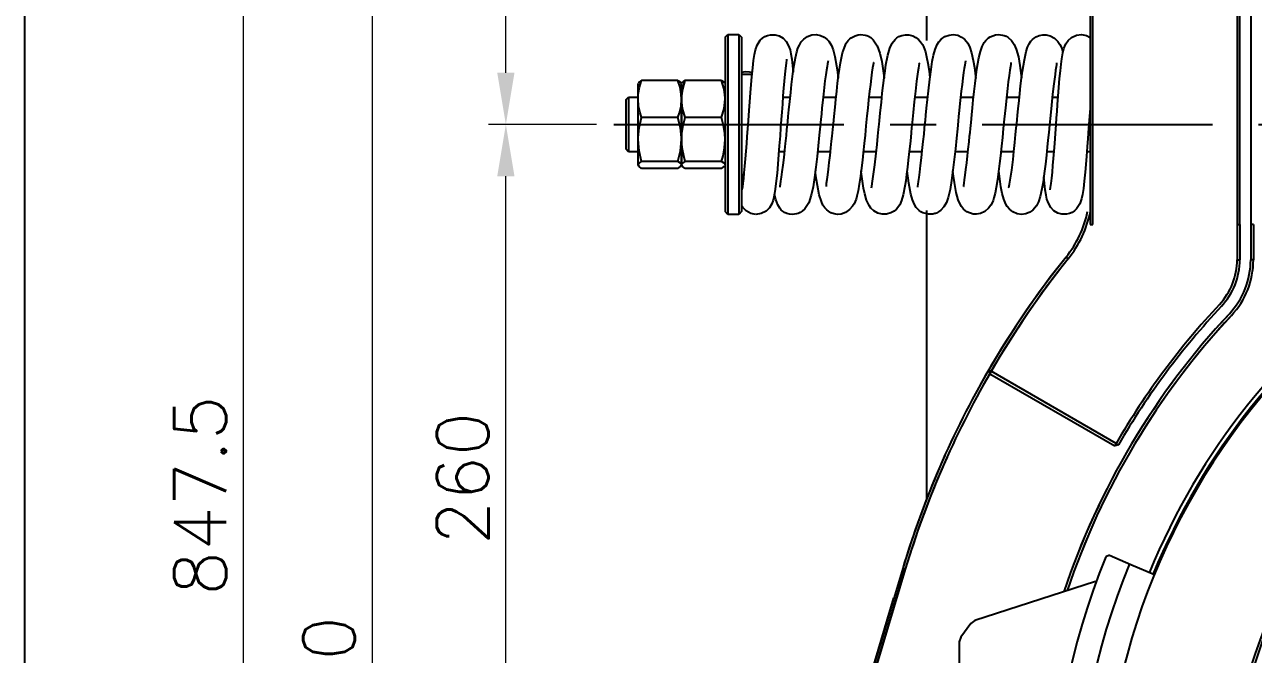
# Model space of a CAD drawing. Extents: x 4154 to 4364, y 2392 to 2546.
# Drawn here: x 4154.28 to 4189.86, y 2439.36 to 2457.59 of the extents above; entities that cross this region are included whole.
import ezdxf

# ---------------------------------------------------------------- set-up
doc = ezdxf.new("R2010")
doc.units = 0
doc.header["$LTSCALE"] = 1.5
doc.header["$MEASUREMENT"] = 0
doc.header["$PDSIZE"] = -1
doc.linetypes.add('CENTER', pattern=[10.16, 6.35, -1.27, 1.27, -1.27])
doc.linetypes.add('HIDDEN', pattern=[4.5, 3, -1.5])
doc.layers.get('0').update_dxf_attribs({"color": 2})
for name, color, linetype in [('1', 7, 'Continuous'), ('D', 2, 'Continuous'), ('SL', 7, 'Continuous')]:
    doc.layers.add(name, color=color, linetype=linetype)
doc.styles.add('KWHS', font='ROMANS', dxfattribs={"bigfont": 'GHS'})
doc.styles.get("Standard").update_dxf_attribs({"font": 'romans.shx', "width": 0.9})
doc.dimstyles.get("Standard").update_dxf_attribs({"dimtxt": 0.18, "dimasz": 0.18, "dimexe": 0.18, "dimexo": 0.0625, "dimgap": 0.09, "dimtad": 0, "dimtih": 1, "dimtoh": 1, "dimdec": 4, "dimzin": 0, "dimdsep": 46, "dimtxsty": 'Standard', "dimcen": 0.09, "dimadec": 0, "dimazin": 0, "dimtfac": 1, "dimtdec": 4, "dimtofl": 0, "dimtmove": 0, "dimatfit": 0, "dimfxl": 1, "dimtolj": 1, "dimtzin": 0, "dimarcsym": 0})

# ---------------------------------------------------------------- blocks, each defined once
blk = doc.blocks.new('*D61')
at = {"layer": '1', "color": 1, "linetype": 'Continuous', "lineweight": 0}
for p, q in [((4170.84, 2454.702), (4167.719, 2454.702)), ((4168.219, 2435.704), (4168.219, 2453.202)), ((4178.082, 2434.204), (4167.719, 2434.204))]:
    blk.add_line(p, q, dxfattribs=at)
at = {"layer": '1', "color": 1, "linetype": 'Continuous'}
for points in [[(4167.969, 2453.202), (4168.469, 2453.202), (4168.219, 2454.702)], [(4167.969, 2435.704), (4168.469, 2435.704), (4168.219, 2434.204)]]:
    blk.add_solid(points, dxfattribs=at)
at = {"layer": 'Defpoints', "color": 0, "linetype": 'Continuous'}
for p in [(4168.219, 2454.702), (4171.34, 2454.702), (4178.582, 2434.204)]:
    blk.add_point(p, dxfattribs=at)
at = {"layer": '1', "color": 1, "linetype": 'Continuous', "insert": (4166.969, 2444.453), "char_height": 1.5, "attachment_point": 5, "rotation": 90, "style": 'KWHS'}
blk.add_mtext('\\A1;260', dxfattribs=at)
blk = doc.blocks.new('*D62')
at = {"layer": '1', "color": 1, "linetype": 'Continuous', "lineweight": 0}
for p, q in [((4179.73, 2466.529), (4167.719, 2466.529)), ((4168.219, 2456.202), (4168.219, 2465.029)), ((4170.84, 2454.702), (4167.719, 2454.702))]:
    blk.add_line(p, q, dxfattribs=at)
at = {"layer": '1', "color": 1, "linetype": 'Continuous'}
for points in [[(4167.969, 2465.029), (4168.469, 2465.029), (4168.219, 2466.529)], [(4167.969, 2456.202), (4168.469, 2456.202), (4168.219, 2454.702)]]:
    blk.add_solid(points, dxfattribs=at)
at = {"layer": 'Defpoints', "color": 0, "linetype": 'Continuous'}
for p in [(4168.219, 2466.529), (4180.23, 2466.529), (4171.34, 2454.702)]:
    blk.add_point(p, dxfattribs=at)
at = {"layer": '1', "color": 1, "linetype": 'Continuous', "insert": (4166.969, 2460.616), "char_height": 1.5, "attachment_point": 5, "rotation": 90, "style": 'KWHS'}
blk.add_mtext('\\A1;150', dxfattribs=at)
blk = doc.blocks.new('*D63')
at = {"layer": '1', "color": 1, "linetype": 'Continuous', "lineweight": 0}
for p, q in [((4179.73, 2466.529), (4163.846, 2466.529)), ((4164.346, 2465.029), (4164.346, 2412.051)), ((4175.171, 2410.551), (4163.846, 2410.551))]:
    blk.add_line(p, q, dxfattribs=at)
at = {"layer": '1', "color": 1, "linetype": 'Continuous'}
for points in [[(4164.096, 2465.029), (4164.596, 2465.029), (4164.346, 2466.529)], [(4164.096, 2412.051), (4164.596, 2412.051), (4164.346, 2410.551)]]:
    blk.add_solid(points, dxfattribs=at)
at = {"layer": 'Defpoints', "color": 0, "linetype": 'Continuous'}
for p in [(4180.23, 2466.529), (4164.346, 2410.551), (4175.671, 2410.551)]:
    blk.add_point(p, dxfattribs=at)
at = {"layer": '1', "color": 1, "linetype": 'Continuous', "insert": (4163.096, 2438.54), "char_height": 1.5, "attachment_point": 5, "rotation": 90, "style": 'KWHS'}
blk.add_mtext('\\A1;710', dxfattribs=at)
blk = doc.blocks.new('*D64')
at = {"layer": '1', "color": 1, "linetype": 'Continuous', "lineweight": 0}
for p, q in [((4198.823, 2477.369), (4160.116, 2477.369)), ((4160.616, 2475.869), (4160.616, 2412.051)), ((4175.171, 2410.551), (4160.116, 2410.551))]:
    blk.add_line(p, q, dxfattribs=at)
at = {"layer": '1', "color": 1, "linetype": 'Continuous'}
for points in [[(4160.366, 2475.869), (4160.866, 2475.869), (4160.616, 2477.369)], [(4160.366, 2412.051), (4160.866, 2412.051), (4160.616, 2410.551)]]:
    blk.add_solid(points, dxfattribs=at)
at = {"layer": 'Defpoints', "color": 0, "linetype": 'Continuous'}
for p in [(4199.323, 2477.369), (4160.616, 2410.551), (4175.671, 2410.551)]:
    blk.add_point(p, dxfattribs=at)
at = {"layer": '1', "color": 1, "linetype": 'Continuous', "insert": (4159.366, 2443.96), "char_height": 1.5, "attachment_point": 5, "rotation": 90, "style": 'KWHS'}
blk.add_mtext('\\A1;847.5', dxfattribs=at)

msp = doc.modelspace()

# ---------------------------------------------------------------- linework, layer by layer
at = {"color": 7, "linetype": 'Continuous'}
for p, q in [((4185.1319, 2468.57848), (4185.1319, 2451.81106)), ((4185.21074, 2451.81106), (4185.21074, 2468.57848)), ((4189.38933, 2468.57848), (4189.38933, 2451.81106)), ((4189.38933, 2468.57848), (4189.38933, 2450.78641)), ((4189.46817, 2451.81106), (4189.46817, 2468.57848)), ((4189.78354, 2468.57848), (4189.78354, 2451.81106)), ((4189.78354, 2468.57848), (4189.78354, 2450.78641)), ((4180.40142, 2458.25026), (4180.40142, 2457.13399)), ((4174.56716, 2457.22532), (4174.646, 2457.30417)), ((4174.56716, 2457.22532), (4174.56716, 2452.17948)), ((4174.646, 2457.30417), (4174.646, 2452.10064)), ((4174.646, 2457.30417), (4174.96136, 2457.30417)), ((4174.96136, 2457.30417), (4174.96136, 2452.10064)), ((4174.96136, 2457.30417), (4175.04021, 2457.22532)), ((4175.04021, 2457.22532), (4175.04021, 2452.17948)), ((4175.49681, 2457.00173), (4175.58607, 2457.14032)), ((4175.58607, 2457.14032), (4175.64637, 2457.19921)), ((4175.64637, 2457.19921), (4175.71739, 2457.24691)), ((4175.71739, 2457.24691), (4175.79718, 2457.28098)), ((4175.79718, 2457.28098), (4175.88016, 2457.29976)), ((4175.88016, 2457.29976), (4176.01555, 2457.29893)), ((4176.01555, 2457.29893), (4176.13461, 2457.26539)), ((4176.13461, 2457.26539), (4176.24303, 2457.20124)), ((4176.24303, 2457.20124), (4176.33638, 2457.10454)), ((4176.33638, 2457.10454), (4176.40489, 2456.9835)), ((4176.71622, 2457.00238), (4176.77217, 2457.09457)), ((4176.77217, 2457.09457), (4176.84512, 2457.17483)), ((4176.84512, 2457.17483), (4176.95018, 2457.24784)), ((4176.95018, 2457.24784), (4177.07611, 2457.29329)), ((4177.07611, 2457.29329), (4177.19826, 2457.30376)), ((4177.19826, 2457.30376), (4177.32717, 2457.2813)), ((4177.32717, 2457.2813), (4177.43705, 2457.23142)), ((4177.43705, 2457.23142), (4177.51454, 2457.1735)), ((4177.51454, 2457.1735), (4177.57326, 2457.11101)), ((4177.57326, 2457.11101), (4177.6477, 2456.99091)), ((4178.01956, 2456.93539), (4178.07456, 2457.05296)), ((4178.07456, 2457.05296), (4178.13104, 2457.13321)), ((4178.13104, 2457.13321), (4178.1739, 2457.17695)), ((4178.1739, 2457.17695), (4178.21662, 2457.21108)), ((4178.21662, 2457.21108), (4178.33316, 2457.27295)), ((4178.33316, 2457.27295), (4178.41468, 2457.29562)), ((4178.41468, 2457.29562), (4178.49618, 2457.30405)), ((4178.49618, 2457.30405), (4178.61891, 2457.29106)), ((4178.61891, 2457.29106), (4178.66697, 2457.27717)), ((4178.66697, 2457.27717), (4178.72154, 2457.25431)), ((4178.72154, 2457.25431), (4178.78416, 2457.21648)), ((4178.78416, 2457.21648), (4178.85302, 2457.15636)), ((4178.85302, 2457.15636), (4178.97149, 2456.98156)), ((4179.33523, 2456.91419), (4179.40319, 2457.059)), ((4179.40319, 2457.059), (4179.48779, 2457.16464)), ((4179.48779, 2457.16464), (4179.5375, 2457.20647)), ((4179.5375, 2457.20647), (4179.59878, 2457.24516)), ((4179.59878, 2457.24516), (4179.68388, 2457.28105)), ((4179.68388, 2457.28105), (4179.7851, 2457.30179)), ((4179.7851, 2457.30179), (4179.88616, 2457.30094)), ((4179.88616, 2457.30094), (4180.00323, 2457.27)), ((4180.00323, 2457.27), (4180.08892, 2457.22309)), ((4180.08892, 2457.22309), (4180.16464, 2457.16163)), ((4180.16464, 2457.16163), (4180.22331, 2457.09778)), ((4180.22331, 2457.09778), (4180.2796, 2457.01732)), ((4180.70745, 2457.02124), (4180.75067, 2457.0905)), ((4180.75067, 2457.0905), (4180.82193, 2457.17057)), ((4180.82193, 2457.17057), (4180.92539, 2457.2445)), ((4180.92539, 2457.2445), (4181.05089, 2457.2918)), ((4181.05089, 2457.2918), (4181.17329, 2457.30397)), ((4181.17329, 2457.30397), (4181.30209, 2457.28332)), ((4181.30209, 2457.28332), (4181.41353, 2457.23443)), ((4181.41353, 2457.23443), (4181.49246, 2457.1767)), ((4181.49246, 2457.1767), (4181.59626, 2457.05188)), ((4181.59626, 2457.05188), (4181.65306, 2456.93492)), ((4182.01243, 2456.96384), (4182.06783, 2457.07244)), ((4182.06783, 2457.07244), (4182.11027, 2457.13055)), ((4182.11027, 2457.13055), (4182.15312, 2457.1749)), ((4182.15312, 2457.1749), (4182.19586, 2457.20947)), ((4182.19586, 2457.20947), (4182.24431, 2457.24037)), ((4182.24431, 2457.24037), (4182.3916, 2457.29473)), ((4182.3916, 2457.29473), (4182.47389, 2457.30396)), ((4182.47389, 2457.30396), (4182.54008, 2457.30133)), ((4182.54008, 2457.30133), (4182.59766, 2457.29169)), ((4182.59766, 2457.29169), (4182.64581, 2457.27808)), ((4182.64581, 2457.27808), (4182.69992, 2457.25584)), ((4182.69992, 2457.25584), (4182.76215, 2457.21897)), ((4182.76215, 2457.21897), (4182.85383, 2457.13514)), ((4182.85383, 2457.13514), (4182.93362, 2457.01906)), ((4183.37055, 2457.0347), (4183.42224, 2457.1129)), ((4183.42224, 2457.1129), (4183.46676, 2457.16222)), ((4183.46676, 2457.16222), (4183.51621, 2457.20441)), ((4183.51621, 2457.20441), (4183.57636, 2457.24305)), ((4183.57636, 2457.24305), (4183.66032, 2457.27942)), ((4183.66032, 2457.27942), (4183.7611, 2457.30122)), ((4183.7611, 2457.30122), (4183.86197, 2457.30159)), ((4183.86197, 2457.30159), (4183.97808, 2457.27272)), ((4183.97808, 2457.27272), (4184.1042, 2457.19819)), ((4184.1042, 2457.19819), (4184.20077, 2457.10271)), ((4184.20077, 2457.10271), (4184.25899, 2457.02077)), ((4184.42664, 2457.0359), (4184.49606, 2457.13671)), ((4184.49606, 2457.13671), (4184.59705, 2457.22496)), ((4184.73683, 2457.28765), (4184.88646, 2457.30352)), ((4184.88646, 2457.30352), (4185.02751, 2457.27482)), ((4185.02751, 2457.27482), (4185.1319, 2457.21803)), ((4175.38957, 2456.55503), (4175.41549, 2456.72631)), ((4175.41549, 2456.72631), (4175.44468, 2456.85847)), ((4175.44468, 2456.85847), (4175.49681, 2457.00173)), ((4176.40489, 2456.9835), (4176.44574, 2456.86264)), ((4176.44574, 2456.86264), (4176.47042, 2456.75011)), ((4176.47042, 2456.75011), (4176.49549, 2456.59217)), ((4176.60245, 2456.62772), (4176.64264, 2456.80213)), ((4176.64264, 2456.80213), (4176.67557, 2456.90677)), ((4176.67557, 2456.90677), (4176.71622, 2457.00238)), ((4177.6477, 2456.99091), (4177.69737, 2456.86023)), ((4177.69737, 2456.86023), (4177.7454, 2456.67059)), ((4177.90641, 2456.4851), (4177.96985, 2456.77997)), ((4177.96985, 2456.77997), (4178.01956, 2456.93539)), ((4178.97149, 2456.98156), (4179.04858, 2456.76807)), ((4179.04858, 2456.76807), (4179.10016, 2456.52858)), ((4179.22333, 2456.43173), (4179.27677, 2456.71129)), ((4179.27677, 2456.71129), (4179.33523, 2456.91419)), ((4180.2796, 2457.01732), (4180.31228, 2456.95587)), ((4180.31228, 2456.95587), (4180.3413, 2456.88471)), ((4180.3413, 2456.88471), (4180.36798, 2456.80068)), ((4180.36798, 2456.80068), (4180.40164, 2456.66201)), ((4180.56517, 2456.52575), (4180.60196, 2456.71309)), ((4180.60196, 2456.71309), (4180.64683, 2456.87736)), ((4180.64683, 2456.87736), (4180.70745, 2457.02124)), ((4181.65306, 2456.93492), (4181.70164, 2456.77929)), ((4181.70164, 2456.77929), (4181.7498, 2456.55311)), ((4181.91656, 2456.63399), (4181.96121, 2456.81537)), ((4181.96121, 2456.81537), (4182.01243, 2456.96384)), ((4182.93362, 2457.01906), (4182.99387, 2456.88404)), ((4182.99387, 2456.88404), (4183.05653, 2456.65791)), ((4183.2298, 2456.5749), (4183.28502, 2456.81572)), ((4183.28502, 2456.81572), (4183.32557, 2456.93759)), ((4183.32557, 2456.93759), (4183.37055, 2457.0347)), ((4184.25899, 2457.02077), (4184.30691, 2456.92605)), ((4184.30691, 2456.92605), (4184.34718, 2456.80913)), ((4184.31363, 2456.60508), (4184.34131, 2456.77175)), ((4184.34131, 2456.77175), (4184.37238, 2456.90214)), ((4184.34718, 2456.80913), (4184.34872, 2456.80283)), ((4184.37238, 2456.90214), (4184.42664, 2457.0359)), ((4175.33882, 2456.08581), (4175.36434, 2456.3429)), ((4175.36434, 2456.3429), (4175.38957, 2456.55503)), ((4176.33265, 2456.4735), (4176.31444, 2456.32898)), ((4176.34807, 2456.57356), (4176.33265, 2456.4735)), ((4176.3484, 2456.59026), (4176.34807, 2456.57356)), ((4176.49549, 2456.59217), (4176.51916, 2456.40194)), ((4176.51916, 2456.40194), (4176.53785, 2456.22143)), ((4176.53036, 2456.16925), (4176.56686, 2456.4236)), ((4176.56686, 2456.4236), (4176.60245, 2456.62772)), ((4177.51772, 2456.38391), (4177.5007, 2456.27865)), ((4177.53124, 2456.45957), (4177.51772, 2456.38391)), ((4177.54091, 2456.50958), (4177.53124, 2456.45957)), ((4177.54711, 2456.54911), (4177.54091, 2456.50958)), ((4177.54599, 2456.54807), (4177.54711, 2456.54911)), ((4177.7454, 2456.67059), (4177.79435, 2456.39698)), ((4177.79435, 2456.39698), (4177.81993, 2456.22086)), ((4177.85095, 2456.11543), (4177.90641, 2456.4851)), ((4178.83745, 2456.34031), (4178.81813, 2456.21407)), ((4178.85131, 2456.4248), (4178.83745, 2456.34031)), ((4178.85885, 2456.47429), (4178.85131, 2456.4248)), ((4178.85662, 2456.49559), (4178.85913, 2456.49565)), ((4178.85913, 2456.49565), (4178.85885, 2456.47429)), ((4179.10016, 2456.52858), (4179.14204, 2456.25845)), ((4179.19705, 2456.25713), (4179.22333, 2456.43173)), ((4180.17687, 2456.41356), (4180.16409, 2456.33367)), ((4180.18291, 2456.46285), (4180.17687, 2456.41356)), ((4180.17744, 2456.48359), (4180.17919, 2456.48388)), ((4180.17919, 2456.48388), (4180.18291, 2456.46285)), ((4180.40164, 2456.66201), (4180.43528, 2456.48176)), ((4180.43528, 2456.48176), (4180.46993, 2456.25292)), ((4180.52931, 2456.29633), (4180.56517, 2456.52575)), ((4181.50536, 2456.41924), (4181.48978, 2456.32694)), ((4181.51731, 2456.48358), (4181.50536, 2456.41924)), ((4181.52755, 2456.53652), (4181.51731, 2456.48358)), ((4181.52748, 2456.54743), (4181.52755, 2456.53652)), ((4181.7498, 2456.55311), (4181.78291, 2456.35049)), ((4181.78291, 2456.35049), (4181.81763, 2456.09821)), ((4181.85808, 2456.29983), (4181.91656, 2456.63399)), ((4182.8255, 2456.38071), (4182.80839, 2456.27289)), ((4182.83681, 2456.44956), (4182.8255, 2456.38071)), ((4182.8414, 2456.48635), (4182.83681, 2456.44956)), ((4182.83864, 2456.49661), (4182.8414, 2456.48635)), ((4183.05653, 2456.65791), (4183.10202, 2456.40489)), ((4183.10202, 2456.40489), (4183.14208, 2456.12036)), ((4183.17714, 2456.24715), (4183.2298, 2456.5749)), ((4184.15163, 2456.37121), (4184.13606, 2456.27333)), ((4184.1619, 2456.43802), (4184.15163, 2456.37121)), ((4184.1582, 2456.48202), (4184.1642, 2456.47497)), ((4184.1642, 2456.47497), (4184.1619, 2456.43802)), ((4184.27237, 2456.25777), (4184.29312, 2456.44735)), ((4184.29312, 2456.44735), (4184.31363, 2456.60508)), ((4175.04021, 2456.22071), (4175.15894, 2456.23273)), ((4175.04021, 2456.16097), (4175.34628, 2456.16097)), ((4175.15894, 2456.23273), (4175.27609, 2456.22698)), ((4175.27609, 2456.22698), (4175.35417, 2456.21227)), ((4175.31932, 2455.86365), (4175.33882, 2456.08581)), ((4176.29582, 2456.15536), (4176.27737, 2455.96076)), ((4176.31444, 2456.32898), (4176.29582, 2456.15536)), ((4176.49229, 2455.86087), (4176.53036, 2456.16925)), ((4177.48056, 2456.14032), (4177.4576, 2455.96619)), ((4177.5007, 2456.27865), (4177.48056, 2456.14032)), ((4177.81993, 2456.22086), (4177.84245, 2456.04712)), ((4177.82446, 2455.90248), (4177.85095, 2456.11543)), ((4178.79462, 2456.04394), (4178.77132, 2455.85747)), ((4178.81813, 2456.21407), (4178.79462, 2456.04394)), ((4179.14204, 2456.25845), (4179.16932, 2456.04745)), ((4179.14323, 2455.83016), (4179.17041, 2456.05645)), ((4179.17041, 2456.05645), (4179.19705, 2456.25713)), ((4180.14702, 2456.22353), (4180.11134, 2455.96038)), ((4180.16409, 2456.33367), (4180.14702, 2456.22353)), ((4180.45299, 2455.67691), (4180.49202, 2456.01363)), ((4180.46993, 2456.25292), (4180.49664, 2456.04865)), ((4180.49202, 2456.01363), (4180.52931, 2456.29633)), ((4181.44911, 2456.04421), (4181.42541, 2455.85483)), ((4181.47091, 2456.20295), (4181.44911, 2456.04421)), ((4181.48978, 2456.32694), (4181.47091, 2456.20295)), ((4181.80455, 2455.89065), (4181.85808, 2456.29983)), ((4181.81763, 2456.09821), (4181.8244, 2456.04236)), ((4182.78627, 2456.11975), (4182.76251, 2455.93714)), ((4182.80839, 2456.27289), (4182.78627, 2456.11975)), ((4183.12331, 2455.81797), (4183.15046, 2456.04504)), ((4183.14208, 2456.12036), (4183.15086, 2456.04806)), ((4183.15046, 2456.04504), (4183.17714, 2456.24715)), ((4184.11815, 2456.15173), (4184.08265, 2455.87779)), ((4184.13606, 2456.27333), (4184.11815, 2456.15173)), ((4184.22899, 2455.77562), (4184.25102, 2456.03361)), ((4184.25102, 2456.03361), (4184.27237, 2456.25777)), ((4172.04423, 2455.4372), (4172.04423, 2455.88502)), ((4172.05261, 2455.58279), (4172.08904, 2455.77835)), ((4172.07323, 2455.92325), (4172.0588, 2455.89789)), ((4172.14986, 2455.97219), (4172.07323, 2455.92325)), ((4172.08904, 2455.77835), (4172.14986, 2455.97219)), ((4173.20007, 2455.97219), (4172.14986, 2455.97219)), ((4173.20007, 2455.97219), (4173.2767, 2455.92325)), ((4173.26089, 2455.77835), (4173.20007, 2455.97219)), ((4173.29732, 2455.58279), (4173.26089, 2455.77835)), ((4173.2767, 2455.92325), (4173.29113, 2455.89789)), ((4173.3057, 2455.4372), (4173.3057, 2455.88502)), ((4173.3057, 2455.88502), (4173.3057, 2455.4372)), ((4173.30627, 2455.47525), (4173.33768, 2455.72411)), ((4173.33469, 2455.92325), (4173.32026, 2455.89789)), ((4173.41132, 2455.97219), (4173.33469, 2455.92325)), ((4173.33768, 2455.72411), (4173.41132, 2455.97219)), ((4174.46153, 2455.97219), (4173.41132, 2455.97219)), ((4174.46153, 2455.97219), (4174.53817, 2455.92325)), ((4174.53518, 2455.72411), (4174.46153, 2455.97219)), ((4174.56658, 2455.47525), (4174.53518, 2455.72411)), ((4174.53817, 2455.92325), (4174.5526, 2455.89789)), ((4175.29938, 2455.61738), (4175.31932, 2455.86365)), ((4176.25921, 2455.75029), (4176.24128, 2455.52692)), ((4176.27737, 2455.96076), (4176.25921, 2455.75029)), ((4176.43859, 2455.36827), (4176.46587, 2455.62554)), ((4176.46587, 2455.62554), (4176.49229, 2455.86087)), ((4177.43432, 2455.7735), (4177.41297, 2455.58436)), ((4177.4576, 2455.96619), (4177.43432, 2455.7735)), ((4177.7719, 2455.42701), (4177.79806, 2455.67106)), ((4177.79806, 2455.67106), (4177.82446, 2455.90248)), ((4178.74919, 2455.66619), (4178.72165, 2455.41304)), ((4178.77132, 2455.85747), (4178.74919, 2455.66619)), ((4179.11831, 2455.60716), (4179.14323, 2455.83016)), ((4180.07647, 2455.66594), (4180.04288, 2455.35628)), ((4180.11134, 2455.96038), (4180.07647, 2455.66594)), ((4180.42585, 2455.42372), (4180.45299, 2455.67691)), ((4181.40323, 2455.66336), (4181.38303, 2455.47912)), ((4181.42541, 2455.85483), (4181.40323, 2455.66336)), ((4181.75207, 2455.41437), (4181.77814, 2455.65826)), ((4181.77814, 2455.65826), (4181.80455, 2455.89065)), ((4182.73987, 2455.74717), (4182.71845, 2455.55568)), ((4182.76251, 2455.93714), (4182.73987, 2455.74717)), ((4183.09856, 2455.59577), (4183.12331, 2455.81797)), ((4184.08265, 2455.87779), (4184.04811, 2455.57737)), ((4184.20873, 2455.5192), (4184.22899, 2455.77562)), ((4171.68945, 2455.41197), (4171.76829, 2455.49081)), ((4171.68945, 2455.41197), (4171.68945, 2454.01978)), ((4171.76829, 2455.49081), (4171.76829, 2453.94393)), ((4171.76829, 2455.49081), (4172.04423, 2455.49081)), ((4172.04423, 2455.4372), (4172.05261, 2455.58279)), ((4172.04423, 2454.2673), (4172.04423, 2455.4372)), ((4172.06034, 2455.23473), (4172.04423, 2455.4372)), ((4173.28959, 2455.23473), (4173.3057, 2455.4372)), ((4173.3057, 2455.4372), (4173.29732, 2455.58279)), ((4173.3057, 2455.4372), (4173.30627, 2455.47525)), ((4173.3057, 2454.2673), (4173.3057, 2455.4372)), ((4173.3057, 2455.4372), (4173.3057, 2454.2673)), ((4173.33469, 2455.16431), (4173.3057, 2455.4372)), ((4174.53817, 2455.16431), (4174.56716, 2455.4372)), ((4174.56716, 2455.4372), (4174.56658, 2455.47525)), ((4175.26097, 2455.10439), (4175.27924, 2455.35333)), ((4175.27924, 2455.35333), (4175.29938, 2455.61738)), ((4176.22359, 2455.29477), (4176.20633, 2455.06006)), ((4176.24128, 2455.52692), (4176.22359, 2455.29477)), ((4176.23852, 2455.49081), (4176.45159, 2455.49081)), ((4176.41408, 2455.12834), (4176.43859, 2455.36827)), ((4177.39363, 2455.40481), (4177.37111, 2455.18816)), ((4177.41297, 2455.58436), (4177.39363, 2455.40481)), ((4177.40289, 2455.49081), (4177.77874, 2455.49081)), ((4177.74844, 2455.19932), (4177.7719, 2455.42701)), ((4178.72165, 2455.41304), (4178.69656, 2455.17144)), ((4178.73011, 2455.49081), (4179.10599, 2455.49081)), ((4179.06693, 2455.11357), (4179.08993, 2455.33898)), ((4179.08993, 2455.33898), (4179.11831, 2455.60716)), ((4180.04288, 2455.35628), (4180.01094, 2455.04544)), ((4180.05748, 2455.49081), (4180.43304, 2455.49081)), ((4180.4003, 2455.17515), (4180.42585, 2455.42372)), ((4181.36489, 2455.3073), (4181.34404, 2455.10411)), ((4181.38303, 2455.47912), (4181.36489, 2455.3073)), ((4181.38431, 2455.49081), (4181.76024, 2455.49081)), ((4181.72877, 2455.18788), (4181.75207, 2455.41437)), ((4182.71845, 2455.55568), (4182.67964, 2455.18701)), ((4182.71162, 2455.49081), (4183.08741, 2455.49081)), ((4183.05281, 2455.15705), (4183.07693, 2455.39206)), ((4183.07693, 2455.39206), (4183.09856, 2455.59577)), ((4184.04811, 2455.57737), (4184.01496, 2455.26603)), ((4184.03889, 2455.49081), (4184.2066, 2455.49081)), ((4184.17579, 2455.07484), (4184.19101, 2455.28345)), ((4184.19101, 2455.28345), (4184.20873, 2455.5192)), ((4172.10507, 2455.03739), (4172.06034, 2455.23473)), ((4172.14986, 2454.9022), (4172.10507, 2455.03739)), ((4173.20007, 2454.9022), (4173.24485, 2455.03739)), ((4173.24485, 2455.03739), (4173.28959, 2455.23473)), ((4173.41132, 2454.9022), (4173.33469, 2455.16431)), ((4174.46153, 2454.9022), (4174.53817, 2455.16431)), ((4175.24007, 2454.81327), (4175.26097, 2455.10439)), ((4176.20633, 2455.06006), (4176.19094, 2454.84619)), ((4176.38011, 2454.788), (4176.39461, 2454.93385)), ((4176.39461, 2454.93385), (4176.41408, 2455.12834)), ((4177.35247, 2455.00429), (4177.33781, 2454.85783)), ((4177.37111, 2455.18816), (4177.35247, 2455.00429)), ((4177.70056, 2454.72037), (4177.72186, 2454.93472)), ((4177.72186, 2454.93472), (4177.74844, 2455.19932)), ((4178.67409, 2454.94908), (4178.64533, 2454.66015)), ((4178.69656, 2455.17144), (4178.67409, 2454.94908)), ((4179.03663, 2454.81013), (4179.0492, 2454.9365)), ((4179.0492, 2454.9365), (4179.06693, 2455.11357)), ((4180.01094, 2455.04544), (4179.98258, 2454.76182)), ((4180.36423, 2454.81452), (4180.37977, 2454.97074)), ((4180.37977, 2454.97074), (4180.4003, 2455.17515)), ((4181.32711, 2454.93602), (4181.31383, 2454.80294)), ((4181.34404, 2455.10411), (4181.32711, 2454.93602)), ((4181.68609, 2454.76108), (4181.70849, 2454.9863)), ((4181.70849, 2454.9863), (4181.72877, 2455.18788)), ((4182.67964, 2455.18701), (4182.64669, 2454.86008)), ((4183.02033, 2454.83241), (4183.03398, 2454.96954)), ((4183.03398, 2454.96954), (4183.05281, 2455.15705)), ((4183.98369, 2454.95852), (4183.95687, 2454.68932)), ((4184.01496, 2455.26603), (4183.98369, 2454.95852)), ((4184.16303, 2454.89723), (4184.17579, 2455.07484)), ((4185.1226, 2455.05051), (4185.1067, 2454.8296)), ((4185.1319, 2455.17745), (4185.1226, 2455.05051)), ((4172.04481, 2454.31246), (4172.07621, 2454.60779)), ((4172.07621, 2454.60779), (4172.14986, 2454.9022)), ((4173.20007, 2454.9022), (4172.14986, 2454.9022)), ((4173.27371, 2454.60779), (4173.20007, 2454.9022)), ((4173.30512, 2454.31246), (4173.27371, 2454.60779)), ((4173.31407, 2454.44008), (4173.3505, 2454.67216)), ((4173.3505, 2454.67216), (4173.41132, 2454.9022)), ((4174.46153, 2454.9022), (4173.41132, 2454.9022)), ((4174.52235, 2454.67216), (4174.46153, 2454.9022)), ((4174.55878, 2454.44008), (4174.52235, 2454.67216)), ((4175.20719, 2454.35431), (4175.22308, 2454.57522)), ((4175.22308, 2454.57522), (4175.24007, 2454.81327)), ((4176.17381, 2454.60625), (4176.15727, 2454.37538)), ((4176.19094, 2454.84619), (4176.17381, 2454.60625)), ((4176.33947, 2454.38017), (4176.3574, 2454.55942)), ((4176.3574, 2454.55942), (4176.37012, 2454.68736)), ((4176.37012, 2454.68736), (4176.38011, 2454.788)), ((4177.31713, 2454.64969), (4177.29126, 2454.38974)), ((4177.33781, 2454.85783), (4177.31713, 2454.64969)), ((4177.67443, 2454.45797), (4177.68448, 2454.55859)), ((4177.68448, 2454.55859), (4177.70056, 2454.72037)), ((4178.64533, 2454.66015), (4178.61905, 2454.39601)), ((4178.99231, 2454.36551), (4179.01196, 2454.56171)), ((4179.01196, 2454.56171), (4179.0266, 2454.70908)), ((4179.0266, 2454.70908), (4179.03663, 2454.81013)), ((4179.96666, 2454.60135), (4179.95313, 2454.46529)), ((4179.98258, 2454.76182), (4179.96666, 2454.60135)), ((4180.32515, 2454.42193), (4180.342, 2454.59063)), ((4180.342, 2454.59063), (4180.35361, 2454.70752)), ((4180.35361, 2454.70752), (4180.36423, 2454.81452)), ((4181.29168, 2454.5798), (4181.2643, 2454.30548)), ((4181.31383, 2454.80294), (4181.29168, 2454.5798)), ((4181.65692, 2454.46799), (4181.66892, 2454.58819)), ((4181.66892, 2454.58819), (4181.68609, 2454.76108)), ((4182.61909, 2454.58235), (4182.59318, 2454.3226)), ((4182.64669, 2454.86008), (4182.61909, 2454.58235)), ((4182.97834, 2454.41063), (4182.99694, 2454.5968)), ((4182.99694, 2454.5968), (4183.01053, 2454.73363)), ((4183.01053, 2454.73363), (4183.02033, 2454.83241)), ((4183.95687, 2454.68932), (4183.93544, 2454.47357)), ((4184.13026, 2454.43886), (4184.14815, 2454.68876)), ((4184.14815, 2454.68876), (4184.16303, 2454.89723)), ((4185.08971, 2454.59156), (4185.06882, 2454.30046)), ((4185.1067, 2454.8296), (4185.08971, 2454.59156)), ((4172.04423, 2454.2673), (4172.04481, 2454.31246)), ((4172.04423, 2453.53251), (4172.04423, 2454.2673)), ((4172.07323, 2453.94346), (4172.04423, 2454.2673)), ((4173.2767, 2453.94346), (4173.3057, 2454.2673)), ((4173.3057, 2454.2673), (4173.30512, 2454.31246)), ((4173.3057, 2454.2673), (4173.31407, 2454.44008)), ((4173.3057, 2453.53251), (4173.3057, 2454.2673)), ((4173.3057, 2454.2673), (4173.3057, 2453.53251)), ((4173.3218, 2454.02703), (4173.3057, 2454.2673)), ((4174.55105, 2454.02703), (4174.56716, 2454.2673)), ((4174.56716, 2454.2673), (4174.55878, 2454.44008)), ((4175.19264, 2454.15571), (4175.20719, 2454.35431)), ((4176.15727, 2454.37538), (4176.13593, 2454.08298)), ((4176.31641, 2454.15366), (4176.33947, 2454.38017)), ((4177.29126, 2454.38974), (4177.26072, 2454.08819)), ((4177.63062, 2454.02989), (4177.65007, 2454.21722)), ((4177.65007, 2454.21722), (4177.66468, 2454.36099)), ((4177.66468, 2454.36099), (4177.67443, 2454.45797)), ((4178.61905, 2454.39601), (4178.59405, 2454.14829)), ((4178.9677, 2454.12475), (4178.99231, 2454.36551)), ((4179.93879, 2454.32192), (4179.92032, 2454.13966)), ((4179.95313, 2454.46529), (4179.93879, 2454.32192)), ((4180.27616, 2453.94638), (4180.30316, 2454.20486)), ((4180.30316, 2454.20486), (4180.32515, 2454.42193)), ((4181.2643, 2454.30548), (4181.23292, 2453.99852)), ((4181.62983, 2454.20038), (4181.64631, 2454.36233)), ((4181.64631, 2454.36233), (4181.65692, 2454.46799)), ((4182.59318, 2454.3226), (4182.56828, 2454.07758)), ((4182.95477, 2454.17871), (4182.97834, 2454.41063)), ((4183.91278, 2454.24758), (4183.89249, 2454.04923)), ((4183.93544, 2454.47357), (4183.91278, 2454.24758)), ((4184.10906, 2454.14849), (4184.13026, 2454.43886)), ((4185.06882, 2454.30046), (4185.05055, 2454.05153)), ((4171.68945, 2454.01978), (4171.68945, 2453.99283)), ((4171.76829, 2453.91399), (4171.68945, 2453.99283)), ((4171.76829, 2453.94393), (4171.76829, 2453.91399)), ((4172.04423, 2453.91399), (4171.76829, 2453.91399)), ((4172.14986, 2453.63241), (4172.07323, 2453.94346)), ((4173.20007, 2453.63241), (4173.2767, 2453.94346)), ((4173.36654, 2453.79284), (4173.3218, 2454.02703)), ((4174.50632, 2453.79284), (4174.55105, 2454.02703)), ((4175.15769, 2453.70399), (4175.17579, 2453.93249)), ((4175.17579, 2453.93249), (4175.19264, 2454.15571)), ((4176.13593, 2454.08298), (4176.11667, 2453.82881)), ((4176.2911, 2453.91399), (4176.12313, 2453.91399)), ((4176.27253, 2453.74416), (4176.29584, 2453.95734)), ((4176.29584, 2453.95734), (4176.31641, 2454.15366)), ((4177.26072, 2454.08819), (4177.22775, 2453.77624)), ((4177.61811, 2453.91399), (4177.24231, 2453.91399)), ((4177.60639, 2453.80543), (4177.63062, 2454.02989)), ((4178.56627, 2453.8816), (4178.54345, 2453.67243)), ((4178.59405, 2454.14829), (4178.56627, 2453.8816)), ((4178.94531, 2453.91399), (4178.56965, 2453.91399)), ((4178.90222, 2453.5342), (4178.94056, 2453.8692)), ((4178.94056, 2453.8692), (4178.9677, 2454.12475)), ((4179.89761, 2453.92134), (4179.87051, 2453.6724)), ((4180.27261, 2453.91399), (4179.89681, 2453.91399)), ((4179.92032, 2454.13966), (4179.89761, 2453.92134)), ((4180.25271, 2453.7325), (4180.27616, 2453.94638)), ((4181.23292, 2453.99852), (4181.19927, 2453.68584)), ((4181.59964, 2453.91399), (4181.22382, 2453.91399)), ((4181.5867, 2453.79479), (4181.60739, 2453.98534)), ((4181.60739, 2453.98534), (4181.62983, 2454.20038)), ((4182.56828, 2454.07758), (4182.53831, 2453.79368)), ((4182.92688, 2453.91399), (4182.55101, 2453.91399)), ((4182.90148, 2453.68509), (4182.92766, 2453.92095)), ((4182.92766, 2453.92095), (4182.95477, 2454.17871)), ((4183.89249, 2454.04923), (4183.8679, 2453.81678)), ((4184.09129, 2453.91399), (4183.87818, 2453.91399)), ((4184.07547, 2453.71403), (4184.09238, 2453.92772)), ((4184.09238, 2453.92772), (4184.10906, 2454.14849)), ((4185.05055, 2454.05153), (4185.03042, 2453.7875)), ((4185.1319, 2453.91399), (4185.04006, 2453.91399)), ((4172.04423, 2453.53251), (4172.04481, 2453.53961)), ((4172.04423, 2453.51978), (4172.04423, 2453.53251)), ((4172.07323, 2453.48155), (4172.04423, 2453.53251)), ((4172.04481, 2453.53961), (4172.07621, 2453.58608)), ((4172.07621, 2453.58608), (4172.14986, 2453.63241)), ((4173.20007, 2453.63241), (4172.14986, 2453.63241)), ((4173.27371, 2453.58608), (4173.20007, 2453.63241)), ((4173.30512, 2453.53961), (4173.27371, 2453.58608)), ((4173.2767, 2453.48155), (4173.3057, 2453.53251)), ((4173.3057, 2453.53251), (4173.30512, 2453.53961)), ((4173.3057, 2453.53251), (4173.30627, 2453.53961)), ((4173.33469, 2453.48155), (4173.3057, 2453.53251)), ((4173.30627, 2453.53961), (4173.33768, 2453.58608)), ((4173.33768, 2453.58608), (4173.41132, 2453.63241)), ((4173.41132, 2453.63241), (4173.36654, 2453.79284)), ((4174.46153, 2453.63241), (4173.41132, 2453.63241)), ((4174.46153, 2453.63241), (4174.50632, 2453.79284)), ((4174.53518, 2453.58608), (4174.46153, 2453.63241)), ((4174.56658, 2453.53961), (4174.53518, 2453.58608)), ((4174.53817, 2453.48155), (4174.5526, 2453.50691)), ((4174.56716, 2453.53251), (4174.56658, 2453.53961)), ((4175.12239, 2453.30396), (4175.13987, 2453.4935)), ((4175.13987, 2453.4935), (4175.15769, 2453.70399)), ((4176.09456, 2453.55371), (4176.07138, 2453.29057)), ((4176.11667, 2453.82881), (4176.09456, 2453.55371)), ((4176.2227, 2453.33264), (4176.24688, 2453.52408)), ((4176.24688, 2453.52408), (4176.27253, 2453.74416)), ((4177.22775, 2453.77624), (4177.19233, 2453.46522)), ((4177.55956, 2453.40868), (4177.58291, 2453.59984)), ((4177.58291, 2453.59984), (4177.60639, 2453.80543)), ((4178.54345, 2453.67243), (4178.51697, 2453.44438)), ((4178.86712, 2453.26301), (4178.90222, 2453.5342)), ((4179.87051, 2453.6724), (4179.8472, 2453.4709)), ((4180.20299, 2453.32353), (4180.22702, 2453.51296)), ((4180.22702, 2453.51296), (4180.25271, 2453.7325)), ((4181.19927, 2453.68584), (4181.16308, 2453.37708)), ((4181.53985, 2453.39921), (4181.56313, 2453.58912)), ((4181.56313, 2453.58912), (4181.5867, 2453.79479)), ((4182.51392, 2453.5755), (4182.48579, 2453.34172)), ((4182.53831, 2453.79368), (4182.51392, 2453.5755)), ((4182.8648, 2453.38328), (4182.90148, 2453.68509)), ((4183.83885, 2453.55714), (4183.80515, 2453.28156)), ((4183.8679, 2453.81678), (4183.83885, 2453.55714)), ((4184.04101, 2453.32125), (4184.05835, 2453.51087)), ((4184.05835, 2453.51087), (4184.07547, 2453.71403)), ((4185.01047, 2453.54121), (4184.99096, 2453.31903)), ((4185.03042, 2453.7875), (4185.01047, 2453.54121)), ((4172.14986, 2453.43261), (4172.07323, 2453.48155)), ((4173.20007, 2453.43261), (4172.14986, 2453.43261)), ((4173.20007, 2453.43261), (4173.2767, 2453.48155)), ((4173.41132, 2453.43261), (4173.33469, 2453.48155)), ((4174.46153, 2453.43261), (4173.41132, 2453.43261)), ((4174.46153, 2453.43261), (4174.53817, 2453.48155)), ((4175.11621, 2453.24384), (4175.04021, 2453.24384)), ((4175.08919, 2453.00022), (4175.1053, 2453.13771)), ((4175.1053, 2453.13771), (4175.12239, 2453.30396)), ((4176.07138, 2453.29057), (4176.04908, 2453.0674)), ((4176.18389, 2453.06107), (4176.20151, 2453.17881)), ((4176.20151, 2453.17881), (4176.2227, 2453.33264)), ((4177.15408, 2453.16638), (4177.11243, 2452.89345)), ((4177.19233, 2453.46522), (4177.15408, 2453.16638)), ((4177.18646, 2453.295), (4177.17866, 2453.35847)), ((4177.21301, 2453.10081), (4177.18646, 2453.295)), ((4177.51946, 2453.10811), (4177.53796, 2453.24337)), ((4177.53796, 2453.24337), (4177.55956, 2453.40868)), ((4178.48659, 2453.20588), (4178.45227, 2452.97047)), ((4178.51697, 2453.44438), (4178.48659, 2453.20588)), ((4178.50898, 2453.32937), (4178.50577, 2453.35645)), ((4178.54601, 2453.05726), (4178.50898, 2453.32937)), ((4178.83565, 2453.05654), (4178.86712, 2453.26301)), ((4179.82129, 2453.26336), (4179.79525, 2453.07513)), ((4179.8472, 2453.4709), (4179.82129, 2453.26336)), ((4179.88314, 2453.00279), (4179.83322, 2453.35893)), ((4180.16455, 2453.05577), (4180.18196, 2453.17167)), ((4180.18196, 2453.17167), (4180.20299, 2453.32353)), ((4181.16308, 2453.37708), (4181.12392, 2453.08423)), ((4181.17922, 2453.20975), (4181.16037, 2453.35684)), ((4181.20561, 2453.02665), (4181.17922, 2453.20975)), ((4181.50008, 2453.10184), (4181.51837, 2453.2354)), ((4181.51837, 2453.2354), (4181.53985, 2453.39921)), ((4182.48579, 2453.34172), (4182.45363, 2453.10214)), ((4182.51695, 2453.13031), (4182.48753, 2453.35621)), ((4182.80254, 2452.97451), (4182.83156, 2453.14635)), ((4182.83156, 2453.14635), (4182.8648, 2453.38328)), ((4183.80515, 2453.28156), (4183.77053, 2453.03354)), ((4183.81063, 2453.00289), (4183.79172, 2453.18534)), ((4184.00591, 2452.99756), (4184.0234, 2453.14798)), ((4184.0234, 2453.14798), (4184.04101, 2453.32125)), ((4184.99096, 2453.31903), (4184.96545, 2453.06188)), ((4175.06203, 2452.80684), (4175.06463, 2452.82925)), ((4175.06463, 2452.82925), (4175.07522, 2452.89722)), ((4175.07522, 2452.89722), (4175.08919, 2453.00022)), ((4176.02008, 2452.82762), (4175.99091, 2452.6457)), ((4176.04908, 2453.0674), (4176.02008, 2452.82762)), ((4176.15981, 2452.89269), (4176.16227, 2452.92198)), ((4176.16295, 2452.88601), (4176.15981, 2452.89269)), ((4176.16227, 2452.92198), (4176.17056, 2452.97668)), ((4176.17056, 2452.97668), (4176.18389, 2453.06107)), ((4177.11243, 2452.89345), (4177.06184, 2452.6518)), ((4177.23932, 2452.93229), (4177.21301, 2453.10081)), ((4177.29326, 2452.66319), (4177.23932, 2452.93229)), ((4177.49876, 2452.93789), (4177.50577, 2453.00585)), ((4177.50047, 2452.90471), (4177.49876, 2452.93789)), ((4177.50302, 2452.90526), (4177.50047, 2452.90471)), ((4177.50577, 2453.00585), (4177.51946, 2453.10811)), ((4178.45227, 2452.97047), (4178.41828, 2452.77872)), ((4178.57747, 2452.86165), (4178.54601, 2453.05726)), ((4178.60997, 2452.69728), (4178.57747, 2452.86165)), ((4178.80148, 2452.86545), (4178.81062, 2452.92045)), ((4178.80346, 2452.86514), (4178.80148, 2452.86545)), ((4178.81062, 2452.92045), (4178.83565, 2453.05654)), ((4179.77015, 2452.91533), (4179.72168, 2452.66931)), ((4179.79525, 2453.07513), (4179.77015, 2452.91533)), ((4179.94421, 2452.68926), (4179.88314, 2453.00279)), ((4180.14134, 2452.89176), (4180.14348, 2452.91982)), ((4180.14453, 2452.88622), (4180.14134, 2452.89176)), ((4180.14348, 2452.91982), (4180.15147, 2452.97306)), ((4180.15147, 2452.97306), (4180.16455, 2453.05577)), ((4181.08075, 2452.82083), (4181.02502, 2452.58673)), ((4181.12392, 2453.08423), (4181.08075, 2452.82083)), ((4181.25879, 2452.73242), (4181.20561, 2453.02665)), ((4181.4801, 2452.93524), (4181.4867, 2453.00138)), ((4181.48238, 2452.90405), (4181.4801, 2452.93524)), ((4181.48426, 2452.90463), (4181.48238, 2452.90405)), ((4181.4867, 2453.00138), (4181.50008, 2453.10184)), ((4182.41884, 2452.88097), (4182.38533, 2452.71038)), ((4182.45363, 2453.10214), (4182.41884, 2452.88097)), ((4182.55299, 2452.89612), (4182.51695, 2453.13031)), ((4182.58953, 2452.7059), (4182.55299, 2452.89612)), ((4182.78467, 2452.88191), (4182.80254, 2452.97451)), ((4182.78705, 2452.87042), (4182.78467, 2452.88191)), ((4183.73747, 2452.83485), (4183.6893, 2452.61361)), ((4183.77053, 2453.03354), (4183.73747, 2452.83485)), ((4183.83429, 2452.81276), (4183.81063, 2453.00289)), ((4183.85934, 2452.65479), (4183.83429, 2452.81276)), ((4183.97906, 2452.81326), (4183.98911, 2452.87692)), ((4183.98207, 2452.81509), (4183.97906, 2452.81326)), ((4183.98911, 2452.87692), (4184.00591, 2452.99756)), ((4184.9402, 2452.84969), (4184.91427, 2452.67837)), ((4184.96545, 2453.06188), (4184.9402, 2452.84969)), ((4175.95853, 2452.50644), (4175.91932, 2452.40121)), ((4175.99091, 2452.6457), (4175.95853, 2452.50644)), ((4176.03778, 2452.53152), (4175.99704, 2452.68393)), ((4176.09541, 2452.37665), (4176.03778, 2452.53152)), ((4176.98686, 2452.43611), (4176.871, 2452.25778)), ((4177.06184, 2452.6518), (4176.98686, 2452.43611)), ((4177.35284, 2452.46848), (4177.29326, 2452.66319)), ((4177.39783, 2452.37095), (4177.35284, 2452.46848)), ((4178.33026, 2452.46847), (4178.29896, 2452.40481)), ((4178.35856, 2452.54321), (4178.33026, 2452.46847)), ((4178.38478, 2452.63179), (4178.35856, 2452.54321)), ((4178.41828, 2452.77872), (4178.38478, 2452.63179)), ((4178.66081, 2452.51356), (4178.60997, 2452.69728)), ((4178.73246, 2452.3557), (4178.66081, 2452.51356)), ((4179.67334, 2452.4998), (4179.62085, 2452.37938)), ((4179.72168, 2452.66931), (4179.67334, 2452.4998)), ((4179.99159, 2452.52158), (4179.94421, 2452.68926)), ((4180.0454, 2452.38888), (4179.99159, 2452.52158)), ((4180.97247, 2452.44508), (4180.90162, 2452.31923)), ((4181.02502, 2452.58673), (4180.97247, 2452.44508)), ((4181.31627, 2452.51819), (4181.25879, 2452.73242)), ((4181.35922, 2452.41046), (4181.31627, 2452.51819)), ((4182.29408, 2452.43046), (4182.25763, 2452.3672)), ((4182.32402, 2452.49855), (4182.29408, 2452.43046)), ((4182.35132, 2452.57872), (4182.32402, 2452.49855)), ((4182.38533, 2452.71038), (4182.35132, 2452.57872)), ((4182.63359, 2452.53962), (4182.58953, 2452.7059)), ((4182.69279, 2452.39384), (4182.63359, 2452.53962)), ((4183.64051, 2452.46149), (4183.58179, 2452.3446)), ((4183.6893, 2452.61361), (4183.64051, 2452.46149)), ((4183.88401, 2452.54229), (4183.85934, 2452.65479)), ((4183.92489, 2452.42135), (4183.88401, 2452.54229)), ((4184.88508, 2452.54622), (4184.83295, 2452.403)), ((4184.91427, 2452.67837), (4184.88508, 2452.54622)), ((4174.646, 2452.10064), (4174.56716, 2452.17948)), ((4174.96136, 2452.10064), (4174.646, 2452.10064)), ((4175.04021, 2452.17948), (4174.96136, 2452.10064)), ((4175.07955, 2452.29476), (4175.03783, 2452.36153)), ((4175.17347, 2452.20073), (4175.07955, 2452.29476)), ((4175.30625, 2452.12855), (4175.17347, 2452.20073)), ((4175.45532, 2452.10082), (4175.30625, 2452.12855)), ((4175.61468, 2452.12353), (4175.45532, 2452.10082)), ((4175.75622, 2452.19627), (4175.61468, 2452.12353)), ((4175.85445, 2452.2934), (4175.75622, 2452.19627)), ((4175.91932, 2452.40121), (4175.85445, 2452.2934)), ((4176.14704, 2452.28062), (4176.09541, 2452.37665)), ((4176.1918, 2452.22427), (4176.14704, 2452.28062)), ((4176.22048, 2452.19838), (4176.1918, 2452.22427)), ((4176.24477, 2452.18092), (4176.22048, 2452.19838)), ((4176.25187, 2452.17637), (4176.24477, 2452.18092)), ((4176.25846, 2452.17232), (4176.25187, 2452.17637)), ((4176.28911, 2452.15528), (4176.25846, 2452.17232)), ((4176.35449, 2452.12751), (4176.28911, 2452.15528)), ((4176.43375, 2452.10743), (4176.35449, 2452.12751)), ((4176.51334, 2452.10066), (4176.43375, 2452.10743)), ((4176.63409, 2452.11518), (4176.51334, 2452.10066)), ((4176.68227, 2452.12978), (4176.63409, 2452.11518)), ((4176.73796, 2452.15416), (4176.68227, 2452.12978)), ((4176.8016, 2452.19438), (4176.73796, 2452.15416)), ((4176.871, 2452.25778), (4176.8016, 2452.19438)), ((4177.44953, 2452.29248), (4177.39783, 2452.37095)), ((4177.51005, 2452.2281), (4177.44953, 2452.29248)), ((4177.56117, 2452.18807), (4177.51005, 2452.2281)), ((4177.62923, 2452.14892), (4177.56117, 2452.18807)), ((4177.72005, 2452.11606), (4177.62923, 2452.14892)), ((4177.82248, 2452.10105), (4177.72005, 2452.11606)), ((4177.92632, 2452.1087), (4177.82248, 2452.10105)), ((4178.04845, 2452.15176), (4177.92632, 2452.1087)), ((4178.16885, 2452.23845), (4178.04845, 2452.15176)), ((4178.25238, 2452.33281), (4178.16885, 2452.23845)), ((4178.29896, 2452.40481), (4178.25238, 2452.33281)), ((4178.78637, 2452.28075), (4178.73246, 2452.3557)), ((4178.87167, 2452.20056), (4178.78637, 2452.28075)), ((4178.98737, 2452.13565), (4178.87167, 2452.20056)), ((4179.11422, 2452.10377), (4178.98737, 2452.13565)), ((4179.2382, 2452.10548), (4179.11422, 2452.10377)), ((4179.3634, 2452.14031), (4179.2382, 2452.10548)), ((4179.46098, 2452.19543), (4179.3634, 2452.14031)), ((4179.52982, 2452.25504), (4179.46098, 2452.19543)), ((4179.62085, 2452.37938), (4179.52982, 2452.25504)), ((4180.10152, 2452.2968), (4180.0454, 2452.38888)), ((4180.14431, 2452.24716), (4180.10152, 2452.2968)), ((4180.18725, 2452.2088), (4180.14431, 2452.24716)), ((4180.23117, 2452.17773), (4180.18725, 2452.2088)), ((4180.2903, 2452.14575), (4180.23117, 2452.17773)), ((4180.45157, 2452.10273), (4180.2903, 2452.14575)), ((4180.40142, 2452.21078), (4180.40142, 2443.86582)), ((4180.52306, 2452.10136), (4180.45157, 2452.10273)), ((4180.58468, 2452.10856), (4180.52306, 2452.10136)), ((4180.63556, 2452.12058), (4180.58468, 2452.10856)), ((4180.65979, 2452.12837), (4180.63556, 2452.12058)), ((4180.68624, 2452.13856), (4180.65979, 2452.12837)), ((4180.74545, 2452.16881), (4180.68624, 2452.13856)), ((4180.81193, 2452.21791), (4180.74545, 2452.16881)), ((4180.90162, 2452.31923), (4180.81193, 2452.21791)), ((4181.40758, 2452.32457), (4181.35922, 2452.41046)), ((4181.4642, 2452.25443), (4181.40758, 2452.32457)), ((4181.51253, 2452.21037), (4181.4642, 2452.25443)), ((4181.56823, 2452.17169), (4181.51253, 2452.21037)), ((4181.74457, 2452.10708), (4181.56823, 2452.17169)), ((4181.84569, 2452.10122), (4181.74457, 2452.10708)), ((4181.95737, 2452.12135), (4181.84569, 2452.10122)), ((4182.08446, 2452.18505), (4181.95737, 2452.12135)), ((4182.19044, 2452.27935), (4182.08446, 2452.18505)), ((4182.25763, 2452.3672), (4182.19044, 2452.27935)), ((4182.73326, 2452.32577), (4182.69279, 2452.39384)), ((4182.79983, 2452.24641), (4182.73326, 2452.32577)), ((4182.89885, 2452.17006), (4182.79983, 2452.24641)), ((4183.0229, 2452.11766), (4182.89885, 2452.17006)), ((4183.14677, 2452.10067), (4183.0229, 2452.11766)), ((4183.27473, 2452.11644), (4183.14677, 2452.10067)), ((4183.39036, 2452.16244), (4183.27473, 2452.11644)), ((4183.47357, 2452.21976), (4183.39036, 2452.16244)), ((4183.58179, 2452.3446), (4183.47357, 2452.21976)), ((4183.99347, 2452.30019), (4183.92489, 2452.42135)), ((4184.08687, 2452.20348), (4183.99347, 2452.30019)), ((4184.19526, 2452.13938), (4184.08687, 2452.20348)), ((4184.31424, 2452.10587), (4184.19526, 2452.13938)), ((4184.44962, 2452.10504), (4184.31424, 2452.10587)), ((4184.53261, 2452.12382), (4184.44962, 2452.10504)), ((4184.61239, 2452.15789), (4184.53261, 2452.12382)), ((4184.68341, 2452.20558), (4184.61239, 2452.15789)), ((4184.7437, 2452.26446), (4184.68341, 2452.20558)), ((4184.83295, 2452.403), (4184.7437, 2452.26446)), ((4185.1319, 2452.17948), (4185.1319, 2451.81106)), ((4185.21074, 2451.81106), (4185.21074, 2452.17948)), ((4185.1319, 2451.81106), (4185.21074, 2451.81106)), ((4189.38933, 2451.81106), (4189.46817, 2451.81106)), ((4189.86238, 2451.81106), (4189.78354, 2451.81106)), ((4184.43943, 2450.86559), (4184.50096, 2450.81629)), ((4189.38933, 2450.78641), (4189.46817, 2450.78641)), ((4189.86238, 2450.78641), (4189.78354, 2450.78641)), ((4182.19791, 2447.59626), (4182.22665, 2447.48836)), ((4182.19791, 2447.59626), (4182.26607, 2447.55664)), ((4182.26607, 2447.55664), (4182.22665, 2447.48836)), ((4182.22665, 2447.48836), (4185.84544, 2445.39905)), ((4185.88486, 2445.46733), (4182.26607, 2447.55664)), ((4185.88486, 2445.46733), (4185.84544, 2445.39905)), ((4185.953, 2445.42767), (4185.84544, 2445.39905)), ((4185.88486, 2445.46733), (4185.953, 2445.42767)), ((4185.69266, 2442.23176), (4185.58916, 2442.18972)), ((4185.69266, 2442.23176), (4186.3171, 2441.9667)), ((4179.70775, 2441.84705), (4178.16405, 2436.69115)), ((4178.23957, 2436.66853), (4179.78327, 2441.82444)), ((4179.78327, 2441.82444), (4179.70775, 2441.84705)), ((4186.3171, 2441.9667), (4186.99811, 2441.67764)), ((4185.28896, 2441.47224), (4181.79754, 2440.34136)), ((4185.30606, 2441.45435), (4185.28896, 2441.47224)), ((4181.79754, 2440.34136), (4181.67617, 2440.2533)), ((4181.67617, 2440.2533), (4181.39388, 2439.86515)), ((4181.39388, 2439.86515), (4181.34751, 2439.72254)), ((4181.34751, 2439.72254), (4181.34751, 2438.93653))]:
    msp.add_line(p, q, dxfattribs=at)
at = {"color": 7, "linetype": 'HIDDEN'}
for p, q in [((4184.59705, 2457.22496), (4184.73683, 2457.28765)), ((4184.43943, 2450.86559), (4184.50096, 2450.81629)), ((4184.43943, 2450.86559), (4184.43943, 2450.86559)), ((4184.50096, 2450.81629), (4184.43943, 2450.86559)), ((4189.86238, 2450.78641), (4189.78354, 2450.78641)), ((4189.86238, 2450.78641), (4189.86238, 2450.78641)), ((4178.16405, 2436.69115), (4179.70775, 2441.84705)), ((4179.78327, 2441.82444), (4178.23957, 2436.66853)), ((4179.70775, 2441.84705), (4179.78327, 2441.82444)), ((4179.70775, 2441.84705), (4179.70775, 2441.84705))]:
    msp.add_line(p, q, dxfattribs=at)
at = {"color": 7, "linetype": 'Continuous'}
for radius in [16.16248, 16.08364]:
    msp.add_circle((4205.23644, 2434.20365), radius, dxfattribs=at)
for centre, radius, start, end in [((4181.97824, 2452.83742), 3.15365, 321.299347, 347.958087), ((4181.97824, 2452.83742), 3.15365, 321.299347, 347.958087), ((4181.97824, 2452.83742), 3.15365, 321.299347, 347.958087), ((4181.97824, 2452.83742), 3.2325, 321.299347, 348.256031), ((4181.97824, 2452.83742), 3.2325, 321.299347, 348.256031), ((4181.97824, 2452.83742), 3.2325, 321.299347, 348.256031), ((4205.23644, 2434.20365), 26.64838, 141.299347, 149.829983), ((4205.23644, 2434.20365), 26.56953, 141.299347, 149.829983), ((4187.49714, 2450.78641), 1.89219, 316.929962, 0), ((4187.49714, 2450.78641), 1.97103, 316.929962, 0), ((4187.49714, 2450.78641), 2.2864, 316.929962, 0), ((4187.49714, 2450.78641), 2.36524, 316.929962, 0), ((4205.23644, 2434.20365), 21.99674, 136.929962, 161.520489), ((4205.23644, 2434.20365), 22.39094, 136.929962, 149.798254), ((4205.23644, 2434.20365), 22.3121, 136.929962, 149.798254), ((4205.23644, 2434.20365), 21.9179, 136.929962, 161.36824), ((4205.23644, 2434.20365), 26.64838, 149.829983, 163.332071), ((4205.23644, 2434.20365), 26.56953, 149.999747, 163.332071), ((4205.23644, 2434.20365), 21.20832, 157.879641, 202.334194), ((4205.23644, 2434.20365), 20.49875, 157.688855, 202.311145)]:
    msp.add_arc(centre, radius, start, end, dxfattribs=at)
at = {"color": 7, "linetype": 'HIDDEN'}
for centre, radius, start, end in [((4205.23644, 2434.20365), 26.64838, 141.299347, 163.332071), ((4205.23644, 2434.20365), 26.56953, 141.299347, 163.332071), ((4205.23644, 2434.20365), 26.64838, 141.299347, 149.829983), ((4205.23644, 2434.20365), 26.56953, 141.299347, 149.999747), ((4187.49714, 2450.78641), 2.2864, 316.929962, 0), ((4187.49714, 2450.78641), 2.36524, 316.929962, 0), ((4205.23644, 2434.20365), 21.99674, 136.929962, 161.520489), ((4205.23644, 2434.20365), 21.9179, 136.929962, 161.36824)]:
    msp.add_arc(centre, radius, start, end, dxfattribs=at)
at = {"layer": '1', "color": 7, "linetype": 'Continuous'}
for p, q in [((4189.46817, 2451.81106), (4189.46817, 2450.78641)), ((4189.86238, 2451.81106), (4189.86238, 2450.78641))]:
    msp.add_line(p, q, dxfattribs=at)
for radius, start, end in [(19.71034, 93.439813, 86.560187), (19.86802, 93.41248, 157.710725), (19.74976, 93.432939, 157.714981)]:
    msp.add_arc((4205.23644, 2434.20365), radius, start, end, dxfattribs=at)
at = {"layer": 'D', "linetype": 'ByBlock'}
msp.add_line((4154.28392, 2540.90909), (4154.28392, 2392.40909), dxfattribs=at)
at = {"layer": 'SL', "color": 1, "linetype": 'CENTER', "ltscale": 0.7}
msp.add_line((4171.33991, 2454.7024), (4193.66133, 2454.7024), dxfattribs=at)

# ---------------------------------------------------------------- dimensions: what is measured, and where the dimension line sits
at = {"layer": '1', "color": 7, "linetype": 'Continuous'}
for base, p1, p2, text, picture, middle in [((4160.61586, 2410.55124), (4199.32334, 2477.36929), (4175.67094, 2410.55124), '847.5', '*D64', (4159.36586, 2443.96027)), ((4164.34571, 2410.55124), (4180.23026, 2466.5286), (4175.67094, 2410.55124), '710', '*D63', (4163.09571, 2438.53992)), ((4168.21856, 2466.5286), (4171.33991, 2454.7024), (4180.23026, 2466.5286), '150', '*D62', (4166.96856, 2460.6155)), ((4168.21856, 2454.7024), (4178.58239, 2434.20365), (4171.33991, 2454.7024), '260', '*D61', (4166.96856, 2444.45303))]:
    dim = msp.add_linear_dim(base=base, p1=p1, p2=p2, angle=90, text=text, dimstyle='Standard', override={"dimtxt": 1.5, "dimasz": 1.5, "dimexe": 0.5, "dimexo": 0.5, "dimgap": 0.5, "dimtad": 3, "dimtih": 0, "dimtoh": 0, "dimzin": 12, "dimdsep": 0, "dimtxsty": 'KWHS', "dimcen": 0, "dimdle": 10, "dimclrd": 1, "dimclre": 1, "dimclrt": 1, "dimadec": 2, "dimazin": 3, "dimtfac": 0.6, "dimtofl": 1, "dimtmove": 1, "dimatfit": 3, "dimtvp": 1, "dimlwd": 0, "dimlwe": 0}, dxfattribs=at)
    dim.commit()
    dim.dimension.update_dxf_attribs({"geometry": picture, "text_midpoint": middle})

doc.saveas('drawing.dxf')
